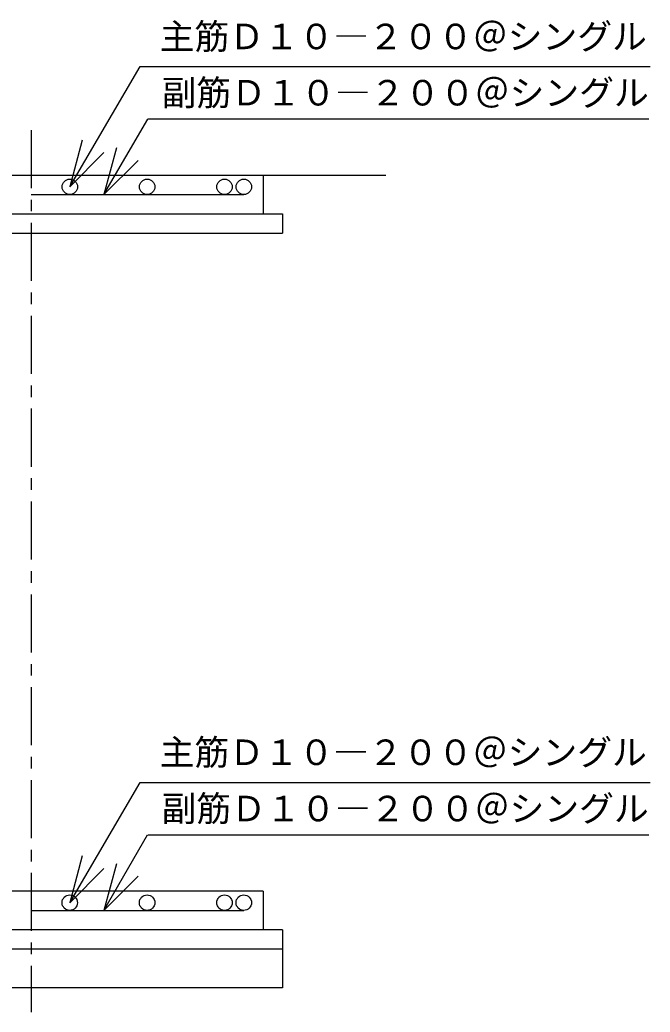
# Model space of a CAD drawing. Units: millimetres, scale not verified. Extents: x -8093 to 8093, y -5792 to 5792.
# Drawn here: x 50 to 1680, y 109 to 2674 of the extents above; entities that cross this region are included whole.
import ezdxf
from ezdxf.enums import TextEntityAlignment as Align

# ---------------------------------------------------------------- set-up
doc = ezdxf.new("R2010")
doc.units = ezdxf.units.MM
doc.header["$LTSCALE"] = 30
doc.linetypes.add('CHAIN1', pattern=[8, 5, -1, 1, -1])
for name, color, linetype, lineweight in [('0-2_00クル-フ-1機器', 2, 'Continuous', 25), ('0-6_00クル-フ-2製作', 3, 'Continuous', 25), ('0-8_製作', 4, 'Continuous', 25)]:
    doc.layers.add(name, color=color, linetype=linetype, lineweight=lineweight)
doc.styles.add('ＭＳ ゴシック', font='')
doc.styles.get('ＭＳ ゴシック').set_extended_font_data('MS Gothic')

msp = doc.modelspace()

# ---------------------------------------------------------------- linework, layer by layer
at = {"layer": '0-2_00クル-フ-1機器', "linetype": 'CHAIN1'}
msp.add_line((79.32, 2388.88), (79.32, 109.13), dxfattribs=at)
at = {"layer": '0-2_00クル-フ-1機器'}
for p, q in [((-1420.25, 2272.09), (996.55, 2272.09)), ((679.32, 2272.09), (679.32, 2172.09)), ((-570.68, 2172.09), (729.32, 2172.09)), ((729.32, 2172.09), (729.32, 2122.09)), ((-570.68, 2122.09), (729.32, 2122.09)), ((679.32, 422.09), (-520.68, 422.09)), ((679.32, 422.09), (679.32, 322.09)), ((729.32, 322.09), (-570.68, 322.09)), ((729.32, 322.09), (-570.68, 322.09)), ((729.32, 322.09), (729.32, 222.09)), ((729.32, 272.09), (-570.68, 272.09)), ((729.32, 272.09), (-570.68, 272.09)), ((729.32, 272.09), (729.32, 172.09)), ((729.32, 172.09), (-570.68, 172.09))]:
    msp.add_line(p, q, dxfattribs=at)
at = {"layer": '0-6_00クル-フ-2製作'}
for p, q in [((79.32, 2222.09), (629.31, 2222.09)), ((79.16, 372.09), (629.15, 372.09)), ((79.16, 372.09), (629.15, 372.09))]:
    msp.add_line(p, q, dxfattribs=at)
at = {"layer": '0-8_製作'}
for p, q in [((179.32, 2242.09), (361.6, 2552.95)), ((361.6, 2552.95), (1679.78, 2552.95)), ((267.62, 2222.09), (380.73, 2417.3)), ((381.16, 2417.55), (1676.12, 2417.55)), ((179.15, 392.09), (361.44, 702.95)), ((361.44, 702.95), (1679.62, 702.95)), ((267.46, 372.09), (380.57, 567.3)), ((381, 567.55), (1675.96, 567.55))]:
    msp.add_line(p, q, dxfattribs=at)
for points in [[(211.67, 2362.83), (179.32, 2242.09), (267.7, 2330.48)], [(299.98, 2342.83), (267.62, 2222.09), (356.01, 2310.48)], [(211.51, 512.83), (179.15, 392.09), (267.54, 480.48)], [(299.81, 492.83), (267.46, 372.09), (355.85, 460.48)]]:
    msp.add_lwpolyline(points, dxfattribs=at)
at = {"layer": '0-8_製作', "color": 3}
for centre in [(179.32, 2242.09), (379.32, 2242.09), (579.32, 2242.09), (629.21, 2242.09), (179.15, 392.09), (379.15, 392.09), (579.15, 392.09), (629.04, 392.09)]:
    msp.add_circle(centre, 20, dxfattribs=at)

# ---------------------------------------------------------------- texts
at = {"layer": '0-8_製作', "style": 'ＭＳ ゴシック'}
for s, p in [('主筋Ｄ１０―２００＠シングル\u3000', (411.6, 2577.95)), ('副筋Ｄ１０―２００＠シングル\u3000', (416.49, 2432.55)), ('主筋Ｄ１０―２００＠シングル\u3000', (411.44, 727.95)), ('副筋Ｄ１０―２００＠シングル\u3000', (416.33, 582.55))]:
    msp.add_text(s, height=65.98, dxfattribs=at).set_placement(p, align=Align.BOTTOM_LEFT)

doc.saveas('drawing.dxf')
